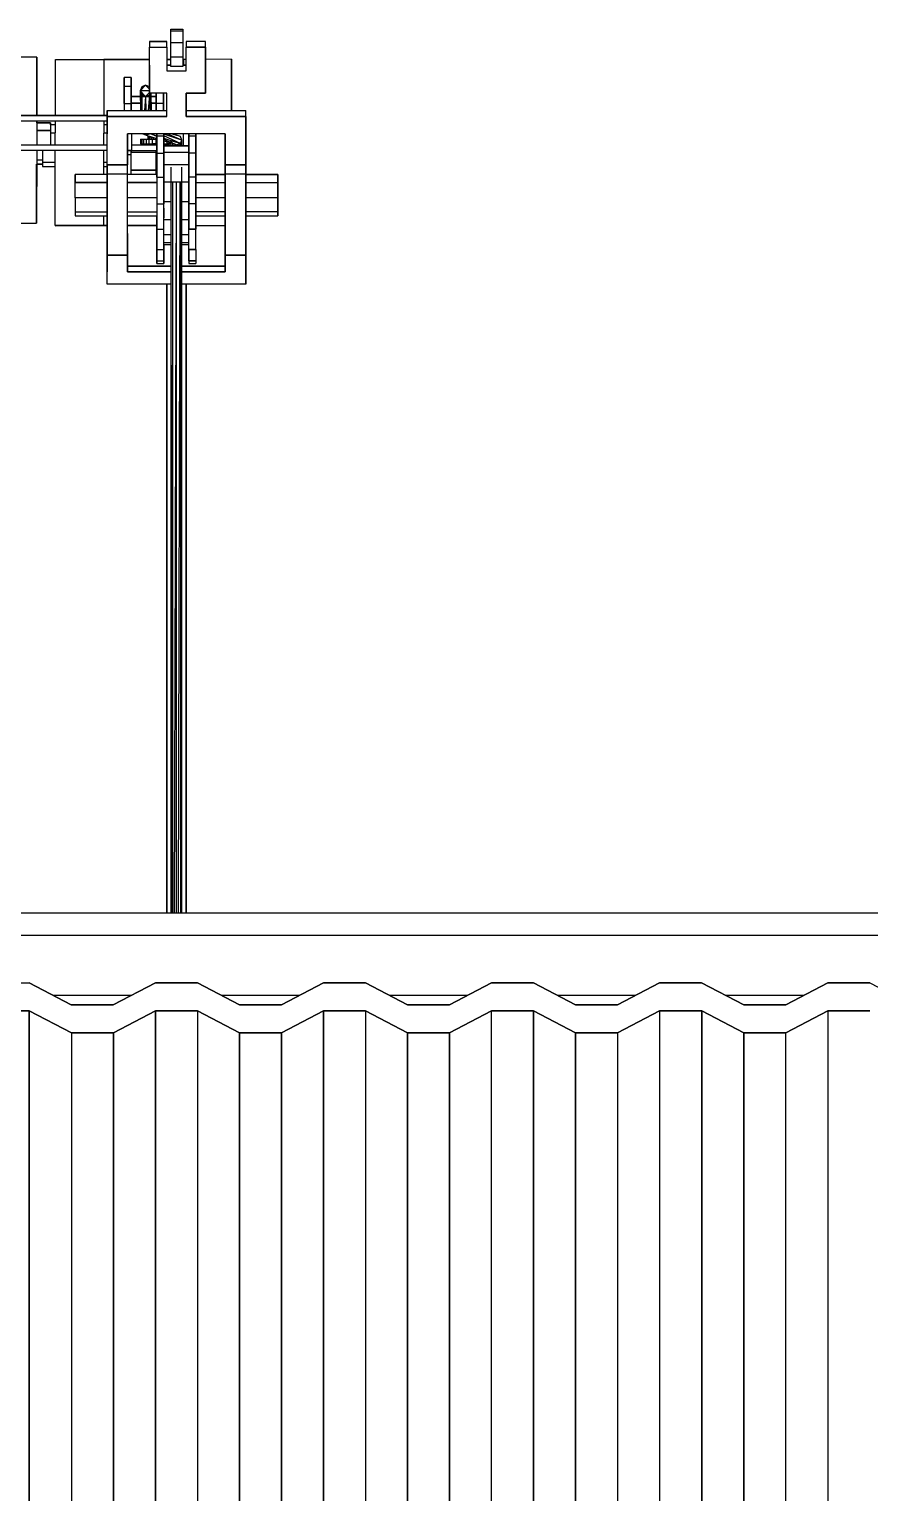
# Model space of a CAD drawing. Extents: x -32 to 51.8, y -51.6 to -5.5.
# Drawn here: x 26.967 to 28.681, y -16.145 to -13.159 of the extents above; entities that cross this region are included whole.
import ezdxf

# ---------------------------------------------------------------- set-up
doc = ezdxf.new("R2010")
doc.units = 0
doc.header["$MEASUREMENT"] = 0
doc.layers.get('0').update_dxf_attribs({"linetype": 'CONTINUOUS'})
doc.layers.add('hachures', color=5, linetype='CONTINUOUS')

msp = doc.modelspace()

# ---------------------------------------------------------------- linework, layer by layer
for p, q in [((27.2559, -13.1589), (27.2802, -13.1589)), ((27.2559, -13.1622), (27.2559, -13.1589)), ((27.2559, -13.1859), (27.2559, -13.1622)), ((27.2559, -13.1622), (27.2802, -13.1622)), ((27.2802, -13.1589), (27.2802, -13.1622)), ((27.2802, -13.1622), (27.2802, -13.1859)), ((27.2474, -13.1836), (27.2121, -13.1836)), ((27.2121, -13.1836), (27.2121, -13.1954)), ((27.2121, -13.1836), (27.2474, -13.1836)), ((27.2121, -13.2436), (27.2121, -13.1954)), ((27.2121, -13.1954), (27.2474, -13.1954)), ((27.2474, -13.1954), (27.2474, -13.1836)), ((27.2474, -13.1954), (27.2474, -13.2436)), ((27.2559, -13.2161), (27.2559, -13.1859)), ((27.2559, -13.1859), (27.2802, -13.1859)), ((27.2802, -13.1859), (27.2802, -13.2161)), ((27.3262, -13.1836), (27.2869, -13.1836)), ((27.2869, -13.1836), (27.2869, -13.1954)), ((27.2869, -13.2436), (27.2869, -13.1954)), ((27.2869, -13.1954), (27.3262, -13.1954)), ((27.3262, -13.1954), (27.2869, -13.1954)), ((27.3262, -13.1954), (27.3262, -13.1836)), ((27.3262, -13.1954), (27.3262, -13.2436)), ((27.3262, -13.2436), (27.3262, -13.1954)), ((26.9826, -13.2155), (26.8842, -13.2157)), ((26.9823, -13.3348), (26.9826, -13.2155)), ((26.9826, -13.2155), (26.9823, -13.3348)), ((27.0203, -13.3348), (27.0206, -13.2208)), ((27.0206, -13.2208), (27.1193, -13.2206)), ((27.1193, -13.2207), (27.0206, -13.2209)), ((27.1193, -13.2206), (27.1189, -13.3348)), ((27.1193, -13.2206), (27.2121, -13.2204)), ((27.2121, -13.2205), (27.1193, -13.2207)), ((27.2474, -13.2204), (27.2559, -13.2204)), ((27.2559, -13.2204), (27.2474, -13.2204)), ((27.2559, -13.2351), (27.2559, -13.2161)), ((27.2802, -13.2161), (27.2559, -13.2161)), ((27.2802, -13.2161), (27.2802, -13.2351)), ((27.2802, -13.2204), (27.2814, -13.2204)), ((27.2814, -13.2204), (27.2802, -13.2204)), ((27.2814, -13.2204), (27.2813, -13.2318)), ((27.2814, -13.2204), (27.2813, -13.2318)), ((27.2869, -13.2203), (27.2814, -13.2204)), ((27.3798, -13.2201), (27.3262, -13.2203)), ((27.3795, -13.3249), (27.3798, -13.2201)), ((27.3798, -13.2201), (27.3795, -13.3249)), ((27.1606, -13.2572), (27.1606, -13.2758)), ((27.1606, -13.2624), (27.1606, -13.2572)), ((27.175, -13.2572), (27.1606, -13.2572)), ((27.1606, -13.2572), (27.1606, -13.2624)), ((27.1606, -13.2758), (27.1606, -13.2572)), ((27.175, -13.2758), (27.175, -13.2572)), ((27.175, -13.2572), (27.175, -13.2758)), ((27.2121, -13.2318), (27.2121, -13.2436)), ((27.2121, -13.2436), (27.2121, -13.2318)), ((27.2121, -13.2891), (27.2121, -13.2436)), ((27.2121, -13.2436), (27.2121, -13.2891)), ((27.2559, -13.2318), (27.2474, -13.2318)), ((27.2474, -13.2318), (27.2559, -13.2318)), ((27.2474, -13.2436), (27.2869, -13.2436)), ((27.2802, -13.2351), (27.2559, -13.2351)), ((27.2869, -13.2318), (27.2802, -13.2318)), ((27.2802, -13.2318), (27.2869, -13.2318)), ((27.3262, -13.2436), (27.3262, -13.2891)), ((27.3262, -13.2891), (27.3262, -13.2436)), ((27.1606, -13.2854), (27.1606, -13.2624)), ((27.1606, -13.2758), (27.1606, -13.3106)), ((27.175, -13.2758), (27.1606, -13.2758)), ((27.1606, -13.3106), (27.1606, -13.2758)), ((27.1606, -13.3106), (27.1606, -13.2854)), ((27.175, -13.3106), (27.175, -13.2758)), ((27.175, -13.2758), (27.175, -13.3106)), ((27.1931, -13.2845), (27.2043, -13.2732)), ((27.1964, -13.2765), (27.1931, -13.2845)), ((27.1931, -13.2845), (27.1937, -13.3249)), ((27.1931, -13.2845), (27.1964, -13.2924)), ((27.2043, -13.2957), (27.1931, -13.2845)), ((27.2121, -13.2845), (27.1931, -13.2845)), ((27.2043, -13.2732), (27.1964, -13.2765)), ((27.2121, -13.2765), (27.2043, -13.2732)), ((27.2043, -13.2732), (27.2121, -13.281)), ((27.1606, -13.3106), (27.1606, -13.3249)), ((27.1606, -13.3106), (27.175, -13.3106)), ((27.1933, -13.296), (27.175, -13.296)), ((27.175, -13.296), (27.1933, -13.296)), ((27.175, -13.3094), (27.175, -13.296)), ((27.175, -13.3094), (27.1935, -13.3094)), ((27.1935, -13.3094), (27.175, -13.3094)), ((27.175, -13.3249), (27.175, -13.3106)), ((27.175, -13.3106), (27.175, -13.3249)), ((27.1954, -13.3249), (27.1964, -13.2924)), ((27.1964, -13.2924), (27.1969, -13.3249)), ((27.1964, -13.2924), (27.2043, -13.2957)), ((27.212, -13.296), (27.1964, -13.296)), ((27.1964, -13.296), (27.212, -13.296)), ((27.2043, -13.2957), (27.2017, -13.3249)), ((27.2043, -13.2957), (27.2121, -13.288)), ((27.2043, -13.2957), (27.2123, -13.2924)), ((27.2043, -13.2957), (27.2048, -13.3249)), ((27.2123, -13.2924), (27.2096, -13.3249)), ((27.2474, -13.2891), (27.2121, -13.2891)), ((27.2123, -13.2924), (27.2137, -13.2891)), ((27.2123, -13.2924), (27.2128, -13.3249)), ((27.2146, -13.3249), (27.2155, -13.2891)), ((27.2162, -13.3249), (27.2157, -13.2891)), ((27.2261, -13.296), (27.2158, -13.296)), ((27.2158, -13.296), (27.2261, -13.296)), ((27.2159, -13.3094), (27.2261, -13.3094)), ((27.2261, -13.3094), (27.2159, -13.3094)), ((27.2261, -13.296), (27.2261, -13.2891)), ((27.2261, -13.2891), (27.2261, -13.3106)), ((27.2261, -13.3106), (27.2261, -13.2891)), ((27.2261, -13.296), (27.2261, -13.3094)), ((27.2261, -13.3106), (27.2261, -13.3249)), ((27.2406, -13.3106), (27.2261, -13.3106)), ((27.2261, -13.3249), (27.2261, -13.3106)), ((27.2406, -13.2891), (27.2406, -13.3106)), ((27.2406, -13.3106), (27.2406, -13.2891)), ((27.2406, -13.3106), (27.2406, -13.3249)), ((27.2406, -13.3249), (27.2406, -13.3106)), ((27.2474, -13.3368), (27.2474, -13.2891)), ((27.2474, -13.3249), (27.2474, -13.2891)), ((27.2869, -13.325), (27.2869, -13.2891)), ((27.3262, -13.2891), (27.2869, -13.2891)), ((27.2869, -13.2891), (27.2869, -13.3368)), ((27.2869, -13.3366), (27.2869, -13.2891)), ((27.2869, -13.2891), (27.2869, -13.3249)), ((27.2869, -13.2891), (27.3262, -13.2891)), ((26.8416, -13.3348), (27.1257, -13.3348)), ((27.1257, -13.3348), (26.8416, -13.3348)), ((26.8416, -13.3348), (27.1257, -13.3348)), ((26.8416, -13.3456), (27.1257, -13.3456)), ((26.9823, -13.3456), (26.9821, -13.3951)), ((26.9823, -13.3495), (26.9823, -13.3456)), ((27.0201, -13.3951), (27.0203, -13.3456)), ((27.1189, -13.3456), (27.1187, -13.3951)), ((27.1257, -13.3366), (27.1257, -13.3249)), ((27.1257, -13.3249), (27.1676, -13.3249)), ((27.1257, -13.3249), (27.1257, -13.3249)), ((27.1257, -13.3249), (27.1257, -13.3366)), ((27.1676, -13.325), (27.1257, -13.325)), ((27.1257, -13.3366), (27.1257, -13.3368)), ((27.1676, -13.3366), (27.1257, -13.3366)), ((27.1257, -13.3368), (27.1257, -13.3366)), ((27.1257, -13.3366), (27.1257, -13.3721)), ((27.1257, -13.3723), (27.1257, -13.3368)), ((27.1257, -13.3368), (27.1676, -13.3368)), ((27.1676, -13.3249), (27.2474, -13.3249)), ((27.2474, -13.325), (27.1676, -13.325)), ((27.2474, -13.3366), (27.1676, -13.3366)), ((27.1676, -13.3368), (27.2474, -13.3368)), ((27.2869, -13.3249), (27.3667, -13.3249)), ((27.3667, -13.325), (27.2869, -13.325)), ((27.3667, -13.3366), (27.2869, -13.3366)), ((27.2869, -13.3368), (27.3667, -13.3368)), ((27.3667, -13.3249), (27.4086, -13.3249)), ((27.4086, -13.325), (27.3667, -13.325)), ((27.4086, -13.3366), (27.3667, -13.3366)), ((27.3667, -13.3368), (27.4086, -13.3368)), ((27.4086, -13.3366), (27.4086, -13.3249)), ((27.4086, -13.3722), (27.4086, -13.3366)), ((27.4086, -13.3366), (27.4086, -13.3368)), ((27.4086, -13.3368), (27.4086, -13.3366)), ((27.4086, -13.3368), (27.4086, -13.3723)), ((26.9822, -13.3657), (27.0105, -13.3657)), ((27.0105, -13.3657), (26.9822, -13.3657)), ((26.9823, -13.3495), (27.0105, -13.3495)), ((27.0105, -13.3495), (26.9823, -13.3495)), ((27.0105, -13.3495), (27.0105, -13.3657)), ((27.0105, -13.3541), (27.0105, -13.3495)), ((27.0202, -13.3541), (27.0105, -13.3541)), ((27.0105, -13.3657), (27.0105, -13.3951)), ((27.0105, -13.3703), (27.0202, -13.3703)), ((27.1257, -13.3541), (27.1188, -13.3541)), ((27.1188, -13.3703), (27.1257, -13.3703)), ((27.1257, -13.4357), (27.1257, -13.3723)), ((27.1676, -13.4356), (27.1676, -13.3721)), ((27.1676, -13.3723), (27.1676, -13.4239)), ((27.1676, -13.424), (27.1676, -13.3723)), ((27.2474, -13.3723), (27.1676, -13.3723)), ((27.1676, -13.3723), (27.1676, -13.4357)), ((27.1761, -13.3951), (27.1761, -13.3723)), ((27.1761, -13.3951), (27.1761, -13.3723)), ((27.1987, -13.3723), (27.2055, -13.3748)), ((27.2054, -13.3723), (27.2055, -13.3748)), ((27.2055, -13.3748), (27.2122, -13.3723)), ((27.2057, -13.3723), (27.2055, -13.3748)), ((27.2055, -13.3748), (27.2269, -13.3816)), ((27.209, -13.3759), (27.209, -13.3833)), ((27.2095, -13.3761), (27.2095, -13.3833)), ((27.2109, -13.3765), (27.2109, -13.3833)), ((27.2131, -13.3772), (27.2131, -13.3833)), ((27.2269, -13.3775), (27.2144, -13.3723)), ((27.2148, -13.3723), (27.2269, -13.3762)), ((27.2269, -13.3864), (27.2269, -13.3723)), ((27.2269, -13.3723), (27.2269, -13.3768)), ((27.2269, -13.3768), (27.2269, -13.3723)), ((27.2269, -13.3768), (27.2269, -13.4115)), ((27.2414, -13.3768), (27.2269, -13.3768)), ((27.2269, -13.4115), (27.2269, -13.3768)), ((27.2414, -13.3768), (27.2414, -13.3723)), ((27.2414, -13.3723), (27.2414, -13.3864)), ((27.2414, -13.3723), (27.2414, -13.3768)), ((27.2785, -13.3848), (27.2414, -13.3728)), ((27.2752, -13.3917), (27.2414, -13.3761)), ((27.2414, -13.4115), (27.2414, -13.3768)), ((27.2414, -13.3768), (27.2414, -13.4115)), ((27.2869, -13.3723), (27.2474, -13.3723)), ((27.2785, -13.3848), (27.2484, -13.3723)), ((27.2752, -13.3779), (27.2579, -13.3723)), ((27.2752, -13.3779), (27.2581, -13.3723)), ((27.2586, -13.3723), (27.2672, -13.3751)), ((27.2752, -13.3779), (27.2672, -13.3751)), ((27.2808, -13.3723), (27.2807, -13.3969)), ((27.3667, -13.3723), (27.2869, -13.3723)), ((27.2925, -13.3768), (27.2925, -13.3723)), ((27.2925, -13.3864), (27.2925, -13.3723)), ((27.2925, -13.3723), (27.2925, -13.3768)), ((27.3069, -13.3768), (27.2925, -13.3768)), ((27.2925, -13.3768), (27.2925, -13.4115)), ((27.2925, -13.4115), (27.2925, -13.3768)), ((27.3069, -13.3723), (27.3069, -13.3768)), ((27.3069, -13.3768), (27.3069, -13.3723)), ((27.3069, -13.3768), (27.3069, -13.4115)), ((27.3069, -13.4115), (27.3069, -13.3768)), ((27.3667, -13.3722), (27.3667, -13.4356)), ((27.3667, -13.4357), (27.3667, -13.3723)), ((27.4086, -13.4356), (27.4086, -13.3722)), ((27.4086, -13.3723), (27.4086, -13.4239)), ((27.4086, -13.3723), (27.4086, -13.4357)), ((27.4086, -13.424), (27.4086, -13.3724)), ((27.1257, -13.4059), (26.7533, -13.4059)), ((27.1257, -13.3951), (26.8416, -13.3951)), ((26.9821, -13.4059), (26.9817, -13.5542)), ((26.9939, -13.4059), (26.9939, -13.4302)), ((27.0197, -13.5595), (27.0201, -13.4059)), ((27.1187, -13.4059), (27.1185, -13.455)), ((27.1676, -13.4059), (27.1761, -13.4059)), ((27.1761, -13.4059), (27.1676, -13.4059)), ((27.1676, -13.4059), (27.1761, -13.4059)), ((27.175, -13.4142), (27.175, -13.4059)), ((27.175, -13.4059), (27.175, -13.4093)), ((27.2269, -13.3951), (27.1761, -13.3951)), ((27.1761, -13.4059), (27.1761, -13.3951)), ((27.1761, -13.4059), (27.2269, -13.4059)), ((27.1936, -13.3833), (27.1944, -13.3833)), ((27.1936, -13.3833), (27.1936, -13.3924)), ((27.1944, -13.3924), (27.1936, -13.3924)), ((27.1936, -13.3924), (27.2269, -13.3924)), ((27.1944, -13.3833), (27.1966, -13.3833)), ((27.1944, -13.3833), (27.1944, -13.3924)), ((27.1944, -13.3924), (27.2179, -13.3924)), ((27.1966, -13.3833), (27.2002, -13.3833)), ((27.1966, -13.3833), (27.1966, -13.3924)), ((27.1966, -13.3924), (27.2002, -13.3924)), ((27.2002, -13.3833), (27.2052, -13.3833)), ((27.2002, -13.3833), (27.2002, -13.3924)), ((27.2002, -13.3924), (27.2052, -13.3924)), ((27.2052, -13.3833), (27.209, -13.3833)), ((27.2052, -13.3833), (27.2052, -13.3924)), ((27.2052, -13.3924), (27.2111, -13.3924)), ((27.209, -13.3833), (27.2095, -13.3833)), ((27.2095, -13.3833), (27.2109, -13.3833)), ((27.2109, -13.3833), (27.2131, -13.3833)), ((27.2111, -13.3833), (27.2111, -13.3924)), ((27.2111, -13.3924), (27.2179, -13.3924)), ((27.2137, -13.3774), (27.2131, -13.3833)), ((27.2131, -13.3833), (27.2161, -13.3833)), ((27.2161, -13.3781), (27.2161, -13.3833)), ((27.2167, -13.3784), (27.2161, -13.3833)), ((27.2161, -13.3833), (27.2197, -13.3833)), ((27.2179, -13.3833), (27.2179, -13.3924)), ((27.2253, -13.3924), (27.2179, -13.3924)), ((27.2179, -13.3924), (27.2269, -13.3924)), ((27.2197, -13.3793), (27.2197, -13.3833)), ((27.2197, -13.3833), (27.2238, -13.3833)), ((27.2238, -13.3806), (27.2238, -13.3833)), ((27.2238, -13.3833), (27.2269, -13.3833)), ((27.2253, -13.3833), (27.2253, -13.3924)), ((27.2253, -13.3924), (27.2269, -13.3924)), ((27.2253, -13.3924), (27.2269, -13.3924)), ((27.2253, -13.3924), (27.2269, -13.3924)), ((27.2261, -13.3924), (27.2261, -13.3951)), ((27.2261, -13.3924), (27.2261, -13.3951)), ((27.2261, -13.3951), (27.2261, -13.3924)), ((27.2261, -13.4059), (27.2261, -13.4093)), ((27.2261, -13.4059), (27.2261, -13.4142)), ((27.2261, -13.4142), (27.2261, -13.4059)), ((27.2269, -13.4284), (27.2269, -13.3864)), ((27.2414, -13.3808), (27.256, -13.3855)), ((27.256, -13.3898), (27.2414, -13.3836)), ((27.2414, -13.3862), (27.256, -13.3909)), ((27.2414, -13.3864), (27.2414, -13.3969)), ((27.2414, -13.3924), (27.2481, -13.3924)), ((27.2414, -13.3924), (27.2481, -13.3924)), ((27.2414, -13.3924), (27.256, -13.3924)), ((27.2414, -13.3924), (27.256, -13.3924)), ((27.2414, -13.3924), (27.2549, -13.3924)), ((27.2527, -13.3951), (27.2414, -13.3951)), ((27.2925, -13.3969), (27.2414, -13.3969)), ((27.2414, -13.3969), (27.2414, -13.3969)), ((27.2414, -13.3969), (27.2925, -13.3969)), ((27.2414, -13.4103), (27.2414, -13.3969)), ((27.2481, -13.3924), (27.2481, -13.3884)), ((27.2533, -13.3924), (27.2481, -13.3924)), ((27.2527, -13.3969), (27.2527, -13.3951)), ((27.2527, -13.3951), (27.2527, -13.3969)), ((27.2549, -13.3924), (27.2549, -13.3906)), ((27.256, -13.3848), (27.256, -13.3969)), ((27.256, -13.3848), (27.2593, -13.3917)), ((27.2564, -13.3856), (27.2752, -13.3917)), ((27.2593, -13.3917), (27.2589, -13.3969)), ((27.2672, -13.3945), (27.259, -13.391)), ((27.2593, -13.3917), (27.2593, -13.3969)), ((27.2593, -13.3917), (27.2672, -13.3945)), ((27.2672, -13.3945), (27.2669, -13.3969)), ((27.2672, -13.3945), (27.2752, -13.3917)), ((27.2672, -13.3969), (27.2672, -13.3945)), ((27.2745, -13.3969), (27.2752, -13.3917)), ((27.2785, -13.3848), (27.2752, -13.3779)), ((27.2752, -13.3917), (27.2785, -13.3848)), ((27.2752, -13.3917), (27.2752, -13.3969)), ((27.2778, -13.3969), (27.2785, -13.3848)), ((27.2785, -13.3969), (27.2785, -13.3848)), ((27.2925, -13.3969), (27.2925, -13.3864)), ((27.2925, -13.3969), (27.2925, -13.3969)), ((27.2925, -13.4103), (27.2925, -13.3969)), ((26.9817, -13.5542), (26.982, -13.4342)), ((26.982, -13.4342), (26.9939, -13.4342)), ((26.9939, -13.4342), (26.982, -13.4342)), ((26.9939, -13.4256), (26.9821, -13.4256)), ((26.9939, -13.4302), (26.9939, -13.4388)), ((26.9939, -13.4302), (27.02, -13.4302)), ((27.1186, -13.4302), (27.1257, -13.4302)), ((27.1257, -13.4356), (27.1676, -13.4356)), ((27.1257, -13.4536), (27.1257, -13.4357)), ((27.1676, -13.4357), (27.1257, -13.4357)), ((27.1257, -13.4357), (27.1257, -13.4536)), ((27.1676, -13.4142), (27.175, -13.4142)), ((27.1676, -13.4536), (27.1676, -13.4357)), ((27.175, -13.4093), (27.2261, -13.4093)), ((27.175, -13.455), (27.175, -13.4142)), ((27.2261, -13.4142), (27.2261, -13.455)), ((27.2261, -13.4142), (27.2269, -13.4142)), ((27.2261, -13.455), (27.2261, -13.4142)), ((27.2269, -13.4115), (27.2269, -13.4609)), ((27.2269, -13.4115), (27.2414, -13.4115)), ((27.2269, -13.4609), (27.2269, -13.4115)), ((27.2269, -13.455), (27.2269, -13.4284)), ((27.2925, -13.4103), (27.2414, -13.4103)), ((27.2414, -13.4609), (27.2414, -13.4115)), ((27.2414, -13.4115), (27.2414, -13.4609)), ((27.2925, -13.4354), (27.2414, -13.4354)), ((27.2925, -13.4354), (27.2925, -13.4103)), ((27.2925, -13.4115), (27.2925, -13.4609)), ((27.3069, -13.4115), (27.2925, -13.4115)), ((27.2925, -13.4609), (27.2925, -13.4115)), ((27.2925, -13.471), (27.2925, -13.4354)), ((27.3069, -13.4115), (27.3069, -13.4609)), ((27.3069, -13.4609), (27.3069, -13.4115)), ((27.3667, -13.4536), (27.3667, -13.4356)), ((27.3667, -13.4356), (27.4086, -13.4356)), ((27.3667, -13.4357), (27.3667, -13.4536)), ((27.4086, -13.4357), (27.3667, -13.4357)), ((27.4086, -13.4239), (27.4086, -13.4239)), ((27.4086, -13.424), (27.4086, -13.455)), ((27.4086, -13.455), (27.4086, -13.424)), ((27.4086, -13.424), (27.4086, -13.424)), ((27.4086, -13.4536), (27.4086, -13.4356)), ((27.4086, -13.4357), (27.4086, -13.4536)), ((26.9939, -13.4388), (27.02, -13.4388)), ((27.0603, -13.455), (27.0603, -13.4712)), ((27.1257, -13.455), (27.0603, -13.455)), ((27.0603, -13.4712), (27.0603, -13.455)), ((27.1185, -13.4388), (27.1257, -13.4388)), ((27.1257, -13.5756), (27.1257, -13.4536)), ((27.1257, -13.4536), (27.1676, -13.4536)), ((27.1257, -13.4536), (27.1257, -13.5756)), ((27.1676, -13.5756), (27.1676, -13.4536)), ((27.2269, -13.455), (27.1676, -13.455)), ((27.175, -13.4462), (27.2261, -13.4462)), ((27.2261, -13.4462), (27.175, -13.4462)), ((27.2269, -13.4609), (27.2269, -13.5151)), ((27.2269, -13.4609), (27.2414, -13.4609)), ((27.2414, -13.5151), (27.2414, -13.4609)), ((27.2414, -13.4609), (27.2414, -13.5151)), ((27.256, -13.4405), (27.256, -14.9617)), ((27.2769, -14.9617), (27.2785, -13.4405)), ((27.2785, -14.9617), (27.2785, -13.4405)), ((27.2925, -13.4609), (27.2925, -13.5151)), ((27.3069, -13.4609), (27.2925, -13.4609)), ((27.2925, -13.5151), (27.2925, -13.4609)), ((27.3069, -13.455), (27.3667, -13.455)), ((27.3667, -13.455), (27.3069, -13.455)), ((27.3069, -13.5151), (27.3069, -13.4609)), ((27.3069, -13.4609), (27.3069, -13.5151)), ((27.3667, -13.4536), (27.3667, -13.5756)), ((27.3667, -13.5756), (27.3667, -13.4536)), ((27.3667, -13.4536), (27.4086, -13.4536)), ((27.4086, -13.5756), (27.4086, -13.4536)), ((27.4086, -13.4536), (27.4086, -13.5756)), ((27.4086, -13.455), (27.474, -13.455)), ((27.474, -13.455), (27.4086, -13.455)), ((27.474, -13.455), (27.474, -13.455)), ((27.474, -13.455), (27.474, -13.4712)), ((27.474, -13.4636), (27.474, -13.455)), ((27.474, -13.4712), (27.474, -13.455)), ((27.0603, -13.5028), (27.0603, -13.4712)), ((27.0603, -13.4712), (27.0603, -13.4712)), ((27.0603, -13.4712), (27.1257, -13.4712)), ((27.1257, -13.4712), (27.0603, -13.4712)), ((27.1676, -13.4712), (27.2269, -13.4712)), ((27.2269, -13.4712), (27.1676, -13.4712)), ((27.2269, -13.4712), (27.2269, -13.5028)), ((27.2785, -13.471), (27.2414, -13.471)), ((27.2414, -13.5102), (27.2414, -13.471)), ((27.2593, -13.471), (27.2577, -14.9617)), ((27.2593, -13.471), (27.2593, -14.9617)), ((27.2633, -14.9617), (27.2672, -13.471)), ((27.2672, -14.9617), (27.2672, -13.471)), ((27.2713, -14.9617), (27.2751, -13.471)), ((27.2752, -13.471), (27.2752, -14.9617)), ((27.2925, -13.471), (27.2785, -13.471)), ((27.2925, -13.5102), (27.2925, -13.471)), ((27.3069, -13.4712), (27.3667, -13.4712)), ((27.4086, -13.4712), (27.474, -13.4712)), ((27.474, -13.4712), (27.474, -13.5028)), ((27.474, -13.5028), (27.474, -13.4712)), ((27.0603, -13.5028), (27.0603, -13.5311)), ((27.1257, -13.5028), (27.0603, -13.5028)), ((27.2269, -13.5028), (27.1676, -13.5028)), ((27.2269, -13.5028), (27.2269, -13.5311)), ((27.2269, -13.5075), (27.2269, -13.5075)), ((27.2269, -13.5151), (27.2414, -13.5151)), ((27.2269, -13.5151), (27.2269, -13.5664)), ((27.2414, -13.5102), (27.256, -13.5102)), ((27.2414, -13.5664), (27.2414, -13.5151)), ((27.2414, -13.5472), (27.2414, -13.5151)), ((27.2414, -13.5237), (27.2414, -13.5433)), ((27.2785, -13.5102), (27.2925, -13.5102)), ((27.2925, -13.5472), (27.2925, -13.5102)), ((27.2925, -13.5151), (27.2925, -13.5664)), ((27.3069, -13.5151), (27.2925, -13.5151)), ((27.2925, -13.5664), (27.2925, -13.5151)), ((27.3667, -13.5028), (27.3069, -13.5028)), ((27.3069, -13.5664), (27.3069, -13.5151)), ((27.3069, -13.5151), (27.3069, -13.5664)), ((27.474, -13.5028), (27.4086, -13.5028)), ((27.474, -13.5028), (27.474, -13.5311)), ((27.474, -13.5311), (27.474, -13.5028)), ((26.883, -13.5544), (26.9817, -13.5542)), ((27.0603, -13.5311), (27.0603, -13.5397)), ((27.0603, -13.5311), (27.1257, -13.5311)), ((27.0603, -13.5397), (27.1257, -13.5397)), ((27.1182, -13.5397), (27.1181, -13.5593)), ((27.1257, -13.5397), (27.1257, -13.5734)), ((27.1676, -13.5311), (27.2269, -13.5311)), ((27.1676, -13.5397), (27.2269, -13.5397)), ((27.2269, -13.5305), (27.2269, -13.5305)), ((27.2269, -13.5311), (27.2269, -13.5397)), ((27.2269, -13.5357), (27.2269, -13.5357)), ((27.2269, -13.5832), (27.2269, -13.5397)), ((27.2414, -13.5472), (27.256, -13.5472)), ((27.2414, -13.5775), (27.2414, -13.5472)), ((27.2785, -13.5472), (27.2925, -13.5472)), ((27.2925, -13.5339), (27.2925, -13.5339)), ((27.2925, -13.5339), (27.2925, -13.5339)), ((27.2925, -13.5664), (27.2925, -13.5472)), ((27.3667, -13.5311), (27.3069, -13.5311)), ((27.3069, -13.5832), (27.3069, -13.5397)), ((27.3069, -13.5397), (27.3667, -13.5397)), ((27.474, -13.5311), (27.4086, -13.5311)), ((27.4086, -13.5397), (27.474, -13.5397)), ((27.4086, -13.5397), (27.4086, -13.5734)), ((27.4086, -13.5734), (27.4086, -13.5397)), ((27.474, -13.5311), (27.474, -13.5397)), ((27.474, -13.5397), (27.474, -13.5311)), ((27.1181, -13.5593), (27.0197, -13.5595)), ((27.1181, -13.5594), (27.0197, -13.5596)), ((27.0197, -13.5596), (27.1181, -13.5594)), ((27.1257, -13.5593), (27.1181, -13.5593)), ((27.1257, -13.5594), (27.1181, -13.5594)), ((27.1181, -13.5594), (27.1257, -13.5594)), ((27.1257, -13.5734), (27.1257, -13.5902)), ((27.1257, -13.62), (27.1257, -13.5756)), ((27.1257, -13.5756), (27.1257, -13.62)), ((27.2269, -13.5591), (27.1676, -13.5592)), ((27.2269, -13.5592), (27.1676, -13.5593)), ((27.1676, -13.5593), (27.2269, -13.5592)), ((27.1676, -13.5756), (27.1676, -13.5902)), ((27.1676, -13.62), (27.1676, -13.5756)), ((27.1676, -13.5756), (27.1676, -13.62)), ((27.2269, -13.5664), (27.2414, -13.5664)), ((27.2269, -13.6084), (27.2269, -13.5664)), ((27.2269, -13.5664), (27.2269, -13.6084)), ((27.2269, -13.618), (27.2269, -13.5832)), ((27.2414, -13.5594), (27.2414, -13.5594)), ((27.2414, -13.6084), (27.2414, -13.5664)), ((27.2414, -13.5775), (27.256, -13.5775)), ((27.2414, -13.5941), (27.2414, -13.5775)), ((27.2785, -13.5775), (27.2925, -13.5775)), ((27.2925, -13.5664), (27.3069, -13.5664)), ((27.2925, -13.6084), (27.2925, -13.5664)), ((27.3069, -13.5664), (27.2925, -13.5664)), ((27.3069, -13.559), (27.3667, -13.5589)), ((27.3069, -13.6084), (27.3069, -13.5664)), ((27.3667, -13.5734), (27.3667, -13.5902)), ((27.3667, -13.5756), (27.3667, -13.62)), ((27.3667, -13.62), (27.3667, -13.5756)), ((27.4086, -13.5734), (27.4086, -13.5902)), ((27.4086, -13.62), (27.4086, -13.5756)), ((27.4086, -13.5756), (27.4086, -13.62)), ((27.1257, -13.5902), (27.1257, -13.5902)), ((27.1257, -13.5902), (27.1257, -13.602)), ((27.1257, -13.5902), (27.1257, -13.5902)), ((27.1257, -13.602), (27.1257, -13.602)), ((27.1257, -13.602), (27.1257, -13.62)), ((27.1257, -13.602), (27.1257, -13.602)), ((27.1676, -13.5902), (27.1676, -13.6424)), ((27.1676, -13.6541), (27.1676, -13.602)), ((27.1676, -13.602), (27.1676, -13.62)), ((27.2269, -13.6084), (27.2414, -13.6084)), ((27.2269, -13.6314), (27.2269, -13.6084)), ((27.2269, -13.6084), (27.2269, -13.6314)), ((27.2414, -13.5941), (27.256, -13.5941)), ((27.2414, -13.5979), (27.2414, -13.5941)), ((27.2414, -13.5979), (27.2414, -13.618)), ((27.2414, -13.5979), (27.256, -13.5979)), ((27.2414, -13.6314), (27.2414, -13.6084)), ((27.2414, -13.6084), (27.2414, -13.6314)), ((27.2785, -13.5941), (27.2925, -13.5941)), ((27.2785, -13.5979), (27.2925, -13.5979)), ((27.2925, -13.6084), (27.2925, -13.6084)), ((27.2925, -13.6084), (27.2925, -13.6314)), ((27.2925, -13.6084), (27.3069, -13.6084)), ((27.2925, -13.6314), (27.2925, -13.6084)), ((27.3069, -13.6084), (27.2925, -13.6084)), ((27.3069, -13.6084), (27.3069, -13.6314)), ((27.3667, -13.602), (27.3667, -13.62)), ((27.4086, -13.5902), (27.4086, -13.6424)), ((27.4086, -13.6541), (27.4086, -13.602)), ((27.4086, -13.602), (27.4086, -13.62)), ((27.1257, -13.6541), (27.1257, -13.62)), ((27.1676, -13.62), (27.1257, -13.62)), ((27.1257, -13.62), (27.1257, -13.6541)), ((27.1257, -13.62), (27.1676, -13.62)), ((27.1676, -13.62), (27.1676, -13.6541)), ((27.2474, -13.6424), (27.1676, -13.6424)), ((27.1676, -13.6424), (27.1676, -13.6541)), ((27.1676, -13.6541), (27.1676, -13.6424)), ((27.1676, -13.6424), (27.2474, -13.6424)), ((27.2269, -13.6366), (27.2269, -13.618)), ((27.2269, -13.6314), (27.2414, -13.6314)), ((27.2269, -13.6366), (27.2269, -13.6314)), ((27.2269, -13.6314), (27.2269, -13.6366)), ((27.2269, -13.6366), (27.2414, -13.6366)), ((27.2414, -13.618), (27.2414, -13.6366)), ((27.2414, -13.6366), (27.2414, -13.6314)), ((27.2414, -13.6314), (27.2414, -13.6366)), ((27.256, -13.6424), (27.2474, -13.6424)), ((27.2474, -13.6424), (27.256, -13.6424)), ((27.2869, -13.6424), (27.2785, -13.6424)), ((27.2785, -13.6424), (27.2869, -13.6424)), ((27.3667, -13.6424), (27.2869, -13.6424)), ((27.2869, -13.6424), (27.3667, -13.6424)), ((27.2925, -13.6314), (27.2925, -13.6366)), ((27.2925, -13.6314), (27.3069, -13.6314)), ((27.3069, -13.6314), (27.2925, -13.6314)), ((27.2925, -13.6366), (27.3069, -13.6366)), ((27.3069, -13.6314), (27.3069, -13.6366)), ((27.3667, -13.6541), (27.3667, -13.62)), ((27.3667, -13.62), (27.4086, -13.62)), ((27.3667, -13.62), (27.3667, -13.6541)), ((27.4086, -13.62), (27.3667, -13.62)), ((27.4086, -13.62), (27.4086, -13.6541)), ((27.4086, -13.6424), (27.4086, -13.6781)), ((27.1257, -13.6788), (27.1257, -13.6541)), ((27.1676, -13.6541), (27.2474, -13.6541)), ((27.2474, -13.6541), (27.1676, -13.6541)), ((27.2474, -13.6541), (27.256, -13.6541)), ((27.256, -13.6541), (27.2474, -13.6541)), ((27.2785, -13.6541), (27.2869, -13.6541)), ((27.2869, -13.6541), (27.2785, -13.6541)), ((27.2869, -13.6541), (27.3667, -13.6541)), ((27.3667, -13.6541), (27.2869, -13.6541)), ((27.4086, -13.6541), (27.4086, -13.6788)), ((27.4086, -13.6781), (27.4086, -13.6541)), ((27.1676, -13.6788), (27.1257, -13.6788)), ((27.2474, -13.6788), (27.1676, -13.6788)), ((27.2473, -14.9617), (27.2473, -13.6788)), ((27.2473, -13.6788), (27.2473, -14.9617)), ((27.256, -13.6788), (27.2474, -13.6788)), ((27.2474, -14.9617), (27.2474, -13.6788)), ((27.2869, -13.6788), (27.2785, -13.6788)), ((27.3667, -13.6788), (27.2869, -13.6788)), ((27.2869, -13.6788), (27.2869, -14.9617)), ((27.2869, -14.9617), (27.2869, -13.6788)), ((27.4086, -13.6788), (27.3667, -13.6788)), ((25.3471, -14.9617), (29.1871, -14.9617)), ((29.1871, -15.0079), (25.3471, -15.0078)), ((26.8813, -15.1046), (26.967, -15.1046)), ((26.967, -15.1046), (27.0527, -15.1492)), ((27.0527, -15.1492), (26.967, -15.1046)), ((26.967, -15.1046), (26.967, -15.1046)), ((27.1384, -15.1492), (27.2242, -15.1046)), ((27.2242, -15.1046), (27.1384, -15.1492)), ((27.2242, -15.1046), (27.3099, -15.1046)), ((27.2242, -15.1046), (27.2242, -15.1046)), ((27.3099, -15.1046), (27.2242, -15.1046)), ((27.2242, -15.1046), (27.2242, -15.1046)), ((27.3099, -15.1046), (27.3956, -15.1492)), ((27.3099, -15.1046), (27.3099, -15.1046)), ((27.3956, -15.1492), (27.3099, -15.1046)), ((27.3099, -15.1046), (27.3099, -15.1046)), ((27.567, -15.1046), (27.4813, -15.1492)), ((27.4813, -15.1492), (27.567, -15.1046)), ((27.567, -15.1046), (27.567, -15.1046)), ((27.6527, -15.1046), (27.567, -15.1046)), ((27.567, -15.1046), (27.6527, -15.1046)), ((27.6527, -15.1046), (27.6527, -15.1046)), ((27.7384, -15.1492), (27.6527, -15.1046)), ((27.6527, -15.1046), (27.6527, -15.1046)), ((27.6527, -15.1046), (27.7384, -15.1492)), ((27.9099, -15.1046), (27.8242, -15.1492)), ((27.8242, -15.1492), (27.9099, -15.1046)), ((27.9099, -15.1046), (27.9099, -15.1046)), ((27.9956, -15.1046), (27.9099, -15.1046)), ((27.9099, -15.1046), (27.9956, -15.1046)), ((27.9956, -15.1046), (27.9956, -15.1046)), ((28.0813, -15.1492), (27.9956, -15.1046)), ((27.9956, -15.1046), (27.9956, -15.1046)), ((27.9956, -15.1046), (28.0813, -15.1492)), ((28.2527, -15.1046), (28.167, -15.1492)), ((28.167, -15.1492), (28.2527, -15.1046)), ((28.2527, -15.1046), (28.2527, -15.1046)), ((28.3384, -15.1046), (28.2527, -15.1046)), ((28.2527, -15.1046), (28.3384, -15.1046)), ((28.3384, -15.1046), (28.3384, -15.1046)), ((28.3384, -15.1046), (28.4242, -15.1492)), ((28.4242, -15.1492), (28.3384, -15.1046)), ((28.3384, -15.1046), (28.3384, -15.1046)), ((28.5099, -15.1492), (28.5956, -15.1046)), ((28.5956, -15.1046), (28.5099, -15.1492)), ((28.5956, -15.1046), (28.6813, -15.1046)), ((28.5956, -15.1046), (28.5956, -15.1046)), ((28.6813, -15.1046), (28.5956, -15.1046)), ((28.5956, -15.1046), (28.5956, -15.1046)), ((28.6813, -15.1046), (28.767, -15.1492)), ((28.6813, -15.1046), (28.6813, -15.1046)), ((27.1747, -15.1304), (27.0165, -15.1304)), ((27.5176, -15.1304), (27.3593, -15.1304)), ((27.8604, -15.1304), (27.7022, -15.1304)), ((28.2033, -15.1304), (28.045, -15.1304)), ((28.5461, -15.1304), (28.3879, -15.1304)), ((26.9671, -15.1618), (26.8814, -15.1618)), ((26.8814, -15.1618), (26.9671, -15.1618)), ((26.9671, -15.1618), (27.0528, -15.2064)), ((27.0528, -15.2064), (26.9671, -15.1618)), ((27.0527, -15.1492), (27.1384, -15.1492)), ((27.0527, -15.1492), (27.0527, -15.1492)), ((27.1384, -15.1492), (27.0527, -15.1492)), ((27.0527, -15.1492), (27.0527, -15.1492)), ((27.1384, -15.1492), (27.1384, -15.1492)), ((27.1384, -15.1492), (27.1384, -15.1492)), ((27.2243, -15.1618), (27.1386, -15.2064)), ((27.1386, -15.2064), (27.2243, -15.1618)), ((27.2243, -15.1618), (27.31, -15.1618)), ((27.31, -15.1618), (27.2243, -15.1618)), ((27.31, -15.1618), (27.3957, -15.2064)), ((27.3957, -15.2064), (27.31, -15.1618)), ((27.3956, -15.1492), (27.4813, -15.1492)), ((27.3956, -15.1492), (27.3956, -15.1492)), ((27.4813, -15.1492), (27.3956, -15.1492)), ((27.3956, -15.1492), (27.3956, -15.1492)), ((27.4813, -15.1492), (27.4813, -15.1492)), ((27.4813, -15.1492), (27.4813, -15.1492)), ((27.5671, -15.1618), (27.4814, -15.2064)), ((27.4814, -15.2064), (27.5671, -15.1618)), ((27.5671, -15.1618), (27.6528, -15.1618)), ((27.6528, -15.1618), (27.5671, -15.1618)), ((27.6528, -15.1618), (27.7386, -15.2064)), ((27.7386, -15.2064), (27.6528, -15.1618)), ((27.7384, -15.1492), (27.7384, -15.1492)), ((27.8242, -15.1492), (27.7384, -15.1492)), ((27.7384, -15.1492), (27.8242, -15.1492)), ((27.8242, -15.1492), (27.8242, -15.1492)), ((27.8242, -15.1492), (27.8242, -15.1492)), ((27.8243, -15.2064), (27.91, -15.1618)), ((27.91, -15.1618), (27.8243, -15.2064)), ((27.91, -15.1618), (27.9957, -15.1618)), ((27.9957, -15.1618), (27.91, -15.1618)), ((28.0814, -15.2064), (27.9957, -15.1618)), ((27.9957, -15.1618), (28.0814, -15.2064)), ((28.0813, -15.1492), (28.0813, -15.1492)), ((28.167, -15.1492), (28.0813, -15.1492)), ((28.0813, -15.1492), (28.167, -15.1492)), ((28.167, -15.1492), (28.167, -15.1492)), ((28.167, -15.1492), (28.167, -15.1492)), ((28.1671, -15.2064), (28.2528, -15.1618)), ((28.2528, -15.1618), (28.1671, -15.2064)), ((28.2528, -15.1618), (28.3386, -15.1618)), ((28.3386, -15.1618), (28.2528, -15.1618)), ((28.4243, -15.2064), (28.3386, -15.1618)), ((28.3386, -15.1618), (28.4243, -15.2064)), ((28.4242, -15.1492), (28.5099, -15.1492)), ((28.4242, -15.1492), (28.4242, -15.1492)), ((28.5099, -15.1492), (28.4242, -15.1492)), ((28.4242, -15.1492), (28.4242, -15.1492)), ((28.5099, -15.1492), (28.5099, -15.1492)), ((28.5099, -15.1492), (28.5099, -15.1492)), ((28.51, -15.2064), (28.5957, -15.1618)), ((28.5957, -15.1618), (28.51, -15.2064)), ((28.5957, -15.1618), (28.6814, -15.1618)), ((28.6814, -15.1618), (28.5957, -15.1618)), ((27.0528, -15.2064), (27.1386, -15.2064)), ((27.1386, -15.2064), (27.0528, -15.2064)), ((27.4814, -15.2064), (27.3957, -15.2064)), ((27.3957, -15.2064), (27.4814, -15.2064)), ((27.8243, -15.2064), (27.7386, -15.2064)), ((27.7386, -15.2064), (27.8243, -15.2064)), ((28.0814, -15.2064), (28.1671, -15.2064)), ((28.1671, -15.2064), (28.0814, -15.2064)), ((28.4243, -15.2064), (28.51, -15.2064)), ((28.51, -15.2064), (28.4243, -15.2064))]:
    msp.add_line(p, q)
at = {"layer": 'hachures'}
for p, q in [((26.9671, -19.1454), (26.9671, -15.1618)), ((26.9671, -15.1618), (26.9671, -19.1454)), ((27.2242, -19.8222), (27.2243, -15.1618)), ((27.2243, -15.1618), (27.2242, -19.8222)), ((27.31, -15.1618), (27.31, -19.8222)), ((27.5671, -19.2683), (27.5671, -15.1618)), ((27.5671, -15.1618), (27.5671, -19.2683)), ((27.6528, -15.1618), (27.6528, -18.81)), ((27.91, -17.4351), (27.91, -15.1618)), ((27.9957, -15.1618), (27.9957, -16.7435)), ((27.9957, -16.7435), (27.9957, -15.1618)), ((28.2528, -15.1618), (28.2528, -19.8222)), ((28.3386, -15.1618), (28.3385, -19.8222)), ((28.3385, -19.8222), (28.3386, -15.1618)), ((28.5957, -15.1618), (28.5957, -19.8222)), ((27.0528, -15.2064), (27.0528, -19.6037)), ((27.1386, -15.2064), (27.1385, -19.8668)), ((27.1385, -19.8668), (27.1386, -15.2064)), ((27.3957, -15.2064), (27.3957, -19.8668)), ((27.3957, -19.8668), (27.3957, -15.2064)), ((27.4814, -15.2064), (27.4814, -19.7266)), ((27.4814, -19.7266), (27.4814, -15.2064)), ((27.7386, -15.2064), (27.7385, -18.3517)), ((27.7385, -18.3517), (27.7386, -15.2064)), ((27.8243, -17.8934), (27.8243, -15.2064)), ((27.8243, -15.2064), (27.8243, -17.8934)), ((28.0814, -19.8668), (28.0814, -15.2064)), ((28.0814, -15.2064), (28.0814, -19.8668)), ((28.1671, -15.2064), (28.1671, -19.8668)), ((28.4242, -19.8668), (28.4243, -15.2064)), ((28.4243, -15.2064), (28.4242, -19.8668)), ((28.51, -19.8668), (28.51, -15.2064))]:
    msp.add_line(p, q, dxfattribs=at)

doc.saveas('drawing.dxf')
